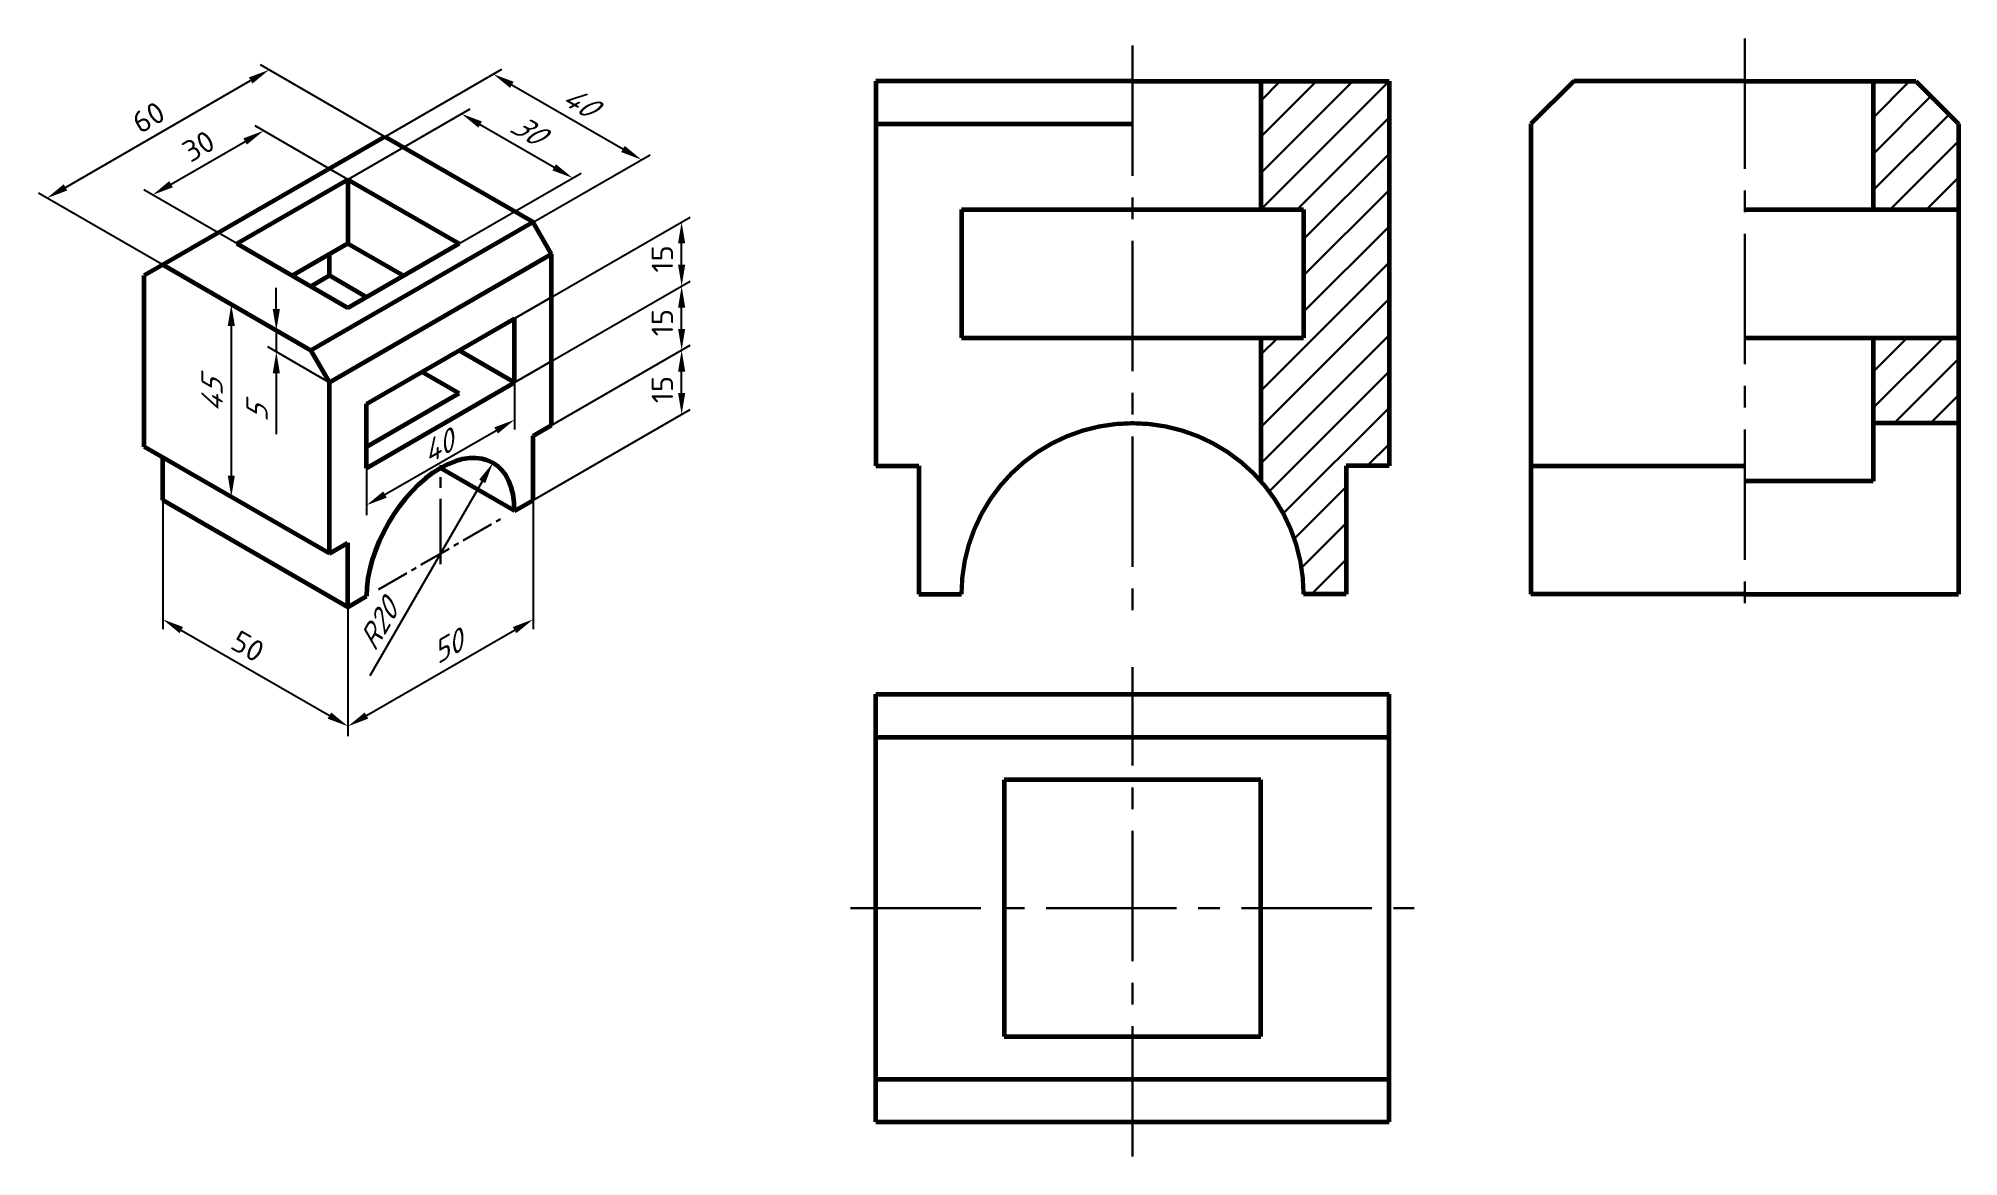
# Paper-space layout 'Layout1' of a CAD drawing. Header units: millimetres. Extents: x 12 to 236, y 44 to 175.
import ezdxf
from ezdxf import colors
from ezdxf.entities.mleader import LeaderData, LeaderLine
from ezdxf.math import Vec2, Vec3

# ---------------------------------------------------------------- set-up
doc = ezdxf.new("R2010")
doc.units = ezdxf.units.MM
doc.linetypes.add('CENTER2', pattern=[28.575000000000003, 19.05, -3.175, 3.175, -3.175])
for name, color, linetype, lineweight in [('OSI', 2, 'CENTER2', 30), ('OSN', 3, 'Continuous', 60), ('RAZM', 1, 'Continuous', 30), ('TONK', 6, 'Continuous', 30)]:
    doc.layers.add(name, color=color, linetype=linetype, lineweight=lineweight)
doc.styles.add('-30', font='simplex.shx')
doc.styles.add('30', font='simplex.shx', dxfattribs={"oblique": 30})
doc.dimstyles.new('Copy of gal-r30', dxfattribs={"dimtxt": 2.5, "dimasz": 2.5, "dimexe": 1, "dimexo": 0, "dimgap": 1, "dimtad": 1, "dimdec": 1, "dimlfac": 2, "dimtxsty": '30', "dimcen": -2.5, "dimadec": 0, "dimazin": 0, "dimtfac": 1, "dimtdec": 1, "dimtmove": 0, "dimatfit": 3, "dimfxl": 1, "dimarcsym": 0})
doc.dimstyles.new('Copy(2) of gal-r-30', dxfattribs={"dimtxt": 2.5, "dimasz": 2.5, "dimexe": 1, "dimexo": 0, "dimgap": 1, "dimtad": 1, "dimdec": 1, "dimlfac": 2, "dimtxsty": '-30', "dimcen": -2.5, "dimadec": 0, "dimazin": 0, "dimtfac": 1, "dimtdec": 1, "dimtmove": 0, "dimatfit": 2, "dimfxl": 1, "dimarcsym": 0})
pattern_1 = [(45, (18.88718812431523, -101.1925037414237), (-2.121320343559642, 2.121320343559643), [])]

# ---------------------------------------------------------------- blocks, each defined once
blk = doc.blocks.new('*D51')
at = {"layer": 'Defpoints', "color": 0, "transparency": 16777216}
for p in [(38.17752759075841, 164.1605890399292), (48.03810346344824, 158.467582905467), (35.0477224066816, 150.967582905467)]:
    blk.add_point(p, dxfattribs=at)
at = {"layer": 'RAZM', "color": 0, "lineweight": -2, "transparency": 16777216}
for p, q in [((48.03810346344824, 158.467582905467), (37.17752759075839, 164.7379393091189)), ((27.35221004345286, 157.9105890399292), (36.0124640812973, 162.9105890399292)), ((35.0477224066816, 150.967582905467), (24.18714653399177, 157.2379393091189))]:
    blk.add_line(p, q, dxfattribs=at)
at = {"layer": 'RAZM', "color": 0, "transparency": 16777216}
for points in [[(35.80413074796397, 163.2714329581728), (36.22079741463064, 162.5497451216857), (38.17752759075841, 164.1605890399292)], [(27.14387671011953, 158.2714329581728), (27.5605433767862, 157.5497451216857), (25.18714653399177, 156.6605890399293)]]:
    blk.add_solid(points, dxfattribs=at)
at = {"layer": 'RAZM', "color": 0, "transparency": 16777216, "insert": (30.55733706237481, 162.3591461984441), "char_height": 2.5, "attachment_point": 5, "rotation": 29.999999999999794, "style": '-30'}
blk.add_mtext('30', dxfattribs=at)
blk = doc.blocks.new('*D52')
at = {"layer": 'Defpoints', "color": 0, "transparency": 16777216}
for p in [(38.82267844505122, 171.2881110205354), (52.36823048237045, 163.4675829054669), (26.38746836883718, 148.467582905467)]:
    blk.add_point(p, dxfattribs=at)
at = {"layer": 'RAZM', "color": 0, "lineweight": -2, "transparency": 16777216}
for p, q in [((52.36823048237045, 163.4675829054669), (37.82267844505122, 171.865461289725)), ((15.00697984097907, 157.5381110205354), (36.65761493559012, 170.0381110205354)), ((26.38746836883718, 148.467582905467), (11.84191633151798, 156.865461289725))]:
    blk.add_line(p, q, dxfattribs=at)
at = {"layer": 'RAZM', "color": 0, "transparency": 16777216}
for points in [[(36.44928160225679, 170.3989549387788), (36.86594826892345, 169.6772671022918), (38.82267844505122, 171.2881110205354)], [(14.79864650764574, 157.8989549387789), (15.2153131743124, 157.1772671022919), (12.84191633151796, 156.2881110205354)]]:
    blk.add_solid(points, dxfattribs=at)
at = {"layer": 'RAZM', "color": 0, "transparency": 16777216, "insert": (24.70729738828459, 165.7366681790504), "char_height": 2.5, "attachment_point": 5, "rotation": 29.999999999999794, "style": '-30'}
blk.add_mtext('60', dxfattribs=at)
blk = doc.blocks.new('*D53')
at = {"layer": 'Defpoints', "color": 0, "transparency": 16777216}
for p in [(48.03810346344824, 158.4675829054669), (74.31542364497366, 158.6388007858527), (61.02848452021477, 150.967582905467)]:
    blk.add_point(p, dxfattribs=at)
at = {"layer": 'RAZM', "color": 0, "lineweight": -2, "transparency": 16777216}
for p, q in [((48.03810346344824, 158.4675829054669), (62.32504258820716, 166.7161510550423)), ((63.49010609766826, 164.8888007858527), (72.15036013551257, 159.8888007858527)), ((61.02848452021477, 150.967582905467), (75.31542364497366, 159.2161510550423))]:
    blk.add_line(p, q, dxfattribs=at)
at = {"layer": 'RAZM', "color": 0, "transparency": 16777216}
for points in [[(63.69843943100159, 165.2496447040962), (63.28177276433493, 164.5279568676091), (61.32504258820715, 166.1388007858527)], [(72.3586934688459, 160.2496447040962), (71.94202680217924, 159.5279568676092), (74.31542364497366, 158.6388007858527)]]:
    blk.add_solid(points, dxfattribs=at)
at = {"layer": 'RAZM', "color": 0, "transparency": 16777216, "insert": (68.94523311659042, 164.3373579443677), "char_height": 2.5, "attachment_point": 5, "rotation": 330, "style": '30'}
blk.add_mtext('30', dxfattribs=at)
blk = doc.blocks.new('*D54')
at = {"layer": 'Defpoints', "color": 0, "transparency": 16777216}
for p in [(52.36823048237044, 163.4675829054669), (82.35686448240419, 160.7815288180157), (69.68873855805919, 153.467582905467)]:
    blk.add_point(p, dxfattribs=at)
at = {"layer": 'RAZM', "color": 0, "lineweight": -2, "transparency": 16777216}
for p, q in [((52.36823048237044, 163.4675829054669), (66.03635640671544, 171.3588790872053)), ((67.20141991617655, 169.5315288180157), (80.1918009729431, 162.0315288180157)), ((69.68873855805919, 153.467582905467), (83.35686448240419, 161.3588790872053))]:
    blk.add_line(p, q, dxfattribs=at)
at = {"layer": 'RAZM', "color": 0, "transparency": 16777216}
for points in [[(67.40975324950988, 169.8923727362592), (66.99308658284322, 169.1706848997721), (65.03635640671544, 170.7815288180157)], [(80.40013430627643, 162.3923727362592), (79.98346763960977, 161.6706848997722), (82.35686448240419, 160.7815288180157)]]:
    blk.add_solid(points, dxfattribs=at)
at = {"layer": 'RAZM', "color": 0, "transparency": 16777216, "insert": (75.02613821190958, 167.6120018149945), "char_height": 2.5, "attachment_point": 5, "rotation": 330.00000000000006, "style": '30'}
blk.add_mtext('40', dxfattribs=at)
blk = doc.blocks.new('*D55')
at = {"layer": 'Defpoints', "color": 0, "transparency": 16777216}
for p in [(87.0533533716622, 138.4930479424749), (69.68873855805907, 128.467582905467), (69.68873855805907, 120.967582905467)]:
    blk.add_point(p, dxfattribs=at)
at = {"layer": 'RAZM', "color": 0, "lineweight": -2, "transparency": 16777216}
for p, q in [((69.68873855805907, 128.467582905467), (88.0533533716622, 139.0703982116645)), ((87.0533533716622, 133.4930479424749), (87.0533533716622, 135.9930479424749)), ((69.68873855805907, 120.967582905467), (88.0533533716622, 131.5703982116645))]:
    blk.add_line(p, q, dxfattribs=at)
at = {"layer": 'RAZM', "color": 0, "transparency": 16777216}
for points in [[(86.63668670499553, 135.9930479424749), (87.47002003832887, 135.9930479424749), (87.0533533716622, 138.4930479424749)], [(86.63668670499553, 133.4930479424749), (87.47002003832887, 133.4930479424749), (87.0533533716622, 130.9930479424749)]]:
    blk.add_solid(points, dxfattribs=at)
at = {"layer": 'RAZM', "color": 0, "transparency": 16777216, "insert": (84.80335337166218, 133.8906379279946), "char_height": 2.5, "attachment_point": 5, "rotation": 90, "style": '-30'}
blk.add_mtext('15', dxfattribs=at)
blk = doc.blocks.new('*D56')
at = {"layer": 'Defpoints', "color": 0, "transparency": 16777216}
for p in [(87.0533533716622, 145.9930479424749), (71.85380206752018, 137.217582905467), (71.85380206752018, 129.717582905467)]:
    blk.add_point(p, dxfattribs=at)
at = {"layer": 'RAZM', "color": 0, "lineweight": -2, "transparency": 16777216}
for p, q in [((71.85380206752018, 137.217582905467), (88.0533533716622, 146.5703982116645)), ((87.0533533716622, 140.9930479424749), (87.0533533716622, 143.4930479424749)), ((71.85380206752018, 129.717582905467), (88.0533533716622, 139.0703982116645))]:
    blk.add_line(p, q, dxfattribs=at)
at = {"layer": 'RAZM', "color": 0, "transparency": 16777216}
for points in [[(86.63668670499553, 143.4930479424749), (87.47002003832887, 143.4930479424749), (87.0533533716622, 145.9930479424749)], [(86.63668670499553, 140.9930479424749), (87.47002003832887, 140.9930479424749), (87.0533533716622, 138.4930479424749)]]:
    blk.add_solid(points, dxfattribs=at)
at = {"layer": 'RAZM', "color": 0, "transparency": 16777216, "insert": (84.80335337166218, 141.7215276001133), "char_height": 2.5, "attachment_point": 5, "rotation": 90, "style": '-30'}
blk.add_mtext('15', dxfattribs=at)
blk = doc.blocks.new('*D49')
at = {"layer": 'Defpoints', "color": 0, "transparency": 16777216}
for p in [(87.0533533716622, 153.4930479424749), (71.85380206752018, 144.717582905467), (71.85380206752018, 137.217582905467)]:
    blk.add_point(p, dxfattribs=at)
at = {"layer": 'RAZM', "color": 0, "lineweight": -2, "transparency": 16777216}
for p, q in [((71.85380206752018, 144.717582905467), (88.0533533716622, 154.0703982116645)), ((87.0533533716622, 148.4930479424749), (87.0533533716622, 150.9930479424749)), ((71.85380206752018, 137.217582905467), (88.0533533716622, 146.5703982116645))]:
    blk.add_line(p, q, dxfattribs=at)
at = {"layer": 'RAZM', "color": 0, "transparency": 16777216}
for points in [[(86.63668670499553, 150.9930479424749), (87.47002003832887, 150.9930479424749), (87.0533533716622, 153.4930479424749)], [(86.63668670499553, 148.4930479424749), (87.47002003832887, 148.4930479424749), (87.0533533716622, 145.9930479424749)]]:
    blk.add_solid(points, dxfattribs=at)
at = {"layer": 'RAZM', "color": 0, "transparency": 16777216, "insert": (84.80335337166218, 149.177000708654), "char_height": 2.5, "attachment_point": 5, "rotation": 90, "style": '-30'}
blk.add_mtext('15', dxfattribs=at)
blk = doc.blocks.new('*D57')
at = {"layer": 'Defpoints', "color": 0, "transparency": 16777216}
for p in [(67.52367504859797, 134.717582905467), (67.523675048598, 130.3678203472606), (50.20316697290924, 124.717582905467)]:
    blk.add_point(p, dxfattribs=at)
at = {"layer": 'RAZM', "color": 0, "lineweight": -2, "transparency": 16777216}
for p, q in [((67.52367504859797, 134.717582905467), (67.523675048598, 129.2131198088813)), ((52.36823048237036, 121.6178203472606), (65.35861153913689, 129.1178203472606)), ((50.20316697290924, 124.717582905467), (50.20316697290928, 119.2131198088813))]:
    blk.add_line(p, q, dxfattribs=at)
at = {"layer": 'RAZM', "color": 0, "transparency": 16777216}
for points in [[(65.15027820580356, 129.4786642655041), (65.56694487247023, 128.756976429017), (67.523675048598, 130.3678203472606)], [(52.15989714903702, 121.9786642655041), (52.57656381570369, 121.2569764290171), (50.20316697290927, 120.3678203472606)]]:
    blk.add_solid(points, dxfattribs=at)
at = {"layer": 'RAZM', "color": 0, "transparency": 16777216, "insert": (58.38604836457523, 127.1129350636494), "char_height": 2.5, "attachment_point": 5, "rotation": 30.000000000000053, "style": '30'}
blk.add_mtext('40', dxfattribs=at)
blk = doc.blocks.new('*D58')
at = {"layer": 'Defpoints', "color": 0, "transparency": 16777216}
for p in [(69.68873855805907, 120.967582905467), (48.03810346344822, 108.467582905467), (69.6887385580591, 107.0218880744399)]:
    blk.add_point(p, dxfattribs=at)
at = {"layer": 'RAZM', "color": 0, "lineweight": -2, "transparency": 16777216}
for p, q in [((69.68873855805907, 120.967582905467), (69.6887385580591, 105.8671875360607)), ((48.03810346344822, 108.467582905467), (48.03810346344825, 93.36718753606065)), ((50.20316697290936, 95.77188807443991), (67.52367504859801, 105.7718880744399))]:
    blk.add_line(p, q, dxfattribs=at)
at = {"layer": 'RAZM', "color": 0, "transparency": 16777216}
for points in [[(67.31534171526468, 106.1327319926834), (67.73200838193134, 105.4110441561964), (69.6887385580591, 107.0218880744399)], [(49.99483363957602, 96.13273199268343), (50.41150030624269, 95.4110441561964), (48.03810346344827, 94.52188807443991)]]:
    blk.add_solid(points, dxfattribs=at)
at = {"layer": 'RAZM', "color": 0, "transparency": 16777216, "insert": (59.48819535375399, 103.7306779209072), "char_height": 2.5, "attachment_point": 5, "rotation": 30.000000000000146, "style": '30'}
blk.add_mtext('50', dxfattribs=at)
blk = doc.blocks.new('*D59')
at = {"layer": 'Defpoints', "color": 0, "transparency": 16777216}
for p in [(26.38746836883718, 120.967582905467), (48.03810346344824, 108.467582905467), (48.03810346344827, 94.52188807443954)]:
    blk.add_point(p, dxfattribs=at)
at = {"layer": 'RAZM', "color": 0, "lineweight": -2, "transparency": 16777216}
for p, q in [((26.38746836883718, 120.967582905467), (26.38746836883722, 105.8671875360603)), ((48.03810346344824, 108.467582905467), (48.03810346344828, 93.3671875360603)), ((28.55253187829831, 105.7718880744395), (45.87303995398717, 95.77188807443954))]:
    blk.add_line(p, q, dxfattribs=at)
at = {"layer": 'RAZM', "color": 0, "transparency": 16777216}
for points in [[(28.76086521163164, 106.1327319926831), (28.34419854496497, 105.411044156196), (26.38746836883721, 107.0218880744395)], [(46.08137328732051, 96.13273199268306), (45.66470662065384, 95.41104415619603), (48.03810346344827, 94.52188807443954)]]:
    blk.add_solid(points, dxfattribs=at)
at = {"layer": 'RAZM', "color": 0, "transparency": 16777216, "insert": (36.33096856443546, 103.8790817711771), "char_height": 2.5, "attachment_point": 5, "rotation": 330.0000000000001, "style": '-30'}
blk.add_mtext('50', dxfattribs=at)
blk = doc.blocks.new('*D50')
at = {"layer": 'Defpoints', "color": 0, "transparency": 16777216}
for p in [(32.32197463571322, 145.0412941147786), (32.32197463571322, 122.5412941147786), (34.39811338790414, 121.3426348473262)]:
    blk.add_point(p, dxfattribs=at)
at = {"layer": 'RAZM', "color": 0, "lineweight": -2, "transparency": 16777216}
for p, q in [((32.32197463571322, 145.0412941147786), (35.39811338790414, 143.2652845781365)), ((34.39811338790414, 141.3426348473261), (34.39811338790414, 123.8426348473262)), ((32.32197463571322, 122.5412941147786), (35.39811338790414, 120.7652845781365))]:
    blk.add_line(p, q, dxfattribs=at)
at = {"layer": 'RAZM', "color": 0, "transparency": 16777216}
for points in [[(33.98144672123748, 141.3426348473261), (34.8147800545708, 141.3426348473261), (34.39811338790414, 143.8426348473261)], [(33.98144672123748, 123.8426348473262), (34.8147800545708, 123.8426348473262), (34.39811338790414, 121.3426348473262)]]:
    blk.add_solid(points, dxfattribs=at)
at = {"layer": 'RAZM', "color": 0, "transparency": 16777216, "insert": (32.14811338790412, 133.0703326440221), "char_height": 2.5, "attachment_point": 5, "rotation": 90, "style": '30'}
blk.add_mtext('45', dxfattribs=at)
blk = doc.blocks.new('*D60')
at = {"layer": 'Defpoints', "color": 0, "transparency": 16777216}
for p in [(39.66007710093108, 138.304638681144), (43.70797644452603, 138.467582905467), (43.70797644452603, 135.967582905467)]:
    blk.add_point(p, dxfattribs=at)
at = {"layer": 'RAZM', "color": 0, "lineweight": -2, "transparency": 16777216}
for p, q in [((39.66007710093108, 143.3046386811441), (39.66007710093109, 145.8046386811441)), ((43.70797644452603, 138.467582905467), (38.66007710093108, 141.3819889503337)), ((39.66007710093108, 140.8046386811441), (39.66007710093108, 138.304638681144)), ((43.70797644452603, 135.967582905467), (38.66007710093108, 138.8819889503337)), ((39.66007710093108, 135.804638681144), (39.66007710093108, 128.6892035484532))]:
    blk.add_line(p, q, dxfattribs=at)
at = {"layer": 'RAZM', "color": 0, "transparency": 16777216}
for points in [[(39.24341043426442, 143.3046386811441), (40.07674376759775, 143.3046386811441), (39.66007710093108, 140.8046386811441)], [(39.24341043426442, 135.804638681144), (40.07674376759775, 135.804638681144), (39.66007710093108, 138.304638681144)]]:
    blk.add_solid(points, dxfattribs=at)
at = {"layer": 'RAZM', "color": 0, "transparency": 16777216, "insert": (37.41007710093106, 130.9969211147986), "char_height": 2.5, "attachment_point": 5, "rotation": 90, "style": '30'}
blk.add_mtext('5', dxfattribs=at)

psp = doc.layouts.get("Layout1")

# ---------------------------------------------------------------- hatches: boundary and pattern name
at = {"layer": 'TONK'}
h = psp.add_hatch(dxfattribs=at)
h.set_pattern_fill('_USER', scale=3, angle=45, style=0, pattern_type=0)
h.set_pattern_definition([(45, (-114.0979997056637, -101.1925037414237), (-2.121320343559642, 2.121320343559643), [])])
h.paths.add_polyline_path([(154.775463561312, 123.1912700032355, -0.1826758136815995), (159.775463561312, 109.9625134479125), (164.775463561312, 109.9625134479125), (164.775463561312, 124.9625134479125), (169.775463561312, 124.9625134479125), (169.775463561312, 169.9625134479125), (154.775463561312, 169.9625134479125), (154.775463561312, 154.9625134479125), (159.775463561312, 154.9625134479125), (159.775463561312, 139.9625134479125), (154.7754635613122, 139.9625134479125)])
h = psp.add_hatch(dxfattribs=at)
h.set_pattern_fill('_USER', scale=3, angle=45, style=0, pattern_type=0)
h.set_pattern_definition(pattern_1)
h.paths.add_polyline_path([(236.3668927560942, 164.9625134479125), (231.3668927560942, 169.9625134479125), (226.3668927560942, 169.9625134479125), (226.3668927560942, 154.9625134479125), (236.3668927560942, 154.9625134479125)])
h = psp.add_hatch(dxfattribs=at)
h.set_pattern_fill('_USER', scale=3, angle=45, style=0, pattern_type=0)
h.set_pattern_definition(pattern_1)
h.paths.add_polyline_path([(236.3668927560942, 139.9625134479125), (226.3668927560942, 139.9625134479125), (226.3668927560942, 129.9625134479125), (236.3668927560942, 129.9625134479125)])

# ---------------------------------------------------------------- linework, layer by layer
at = {"layer": 'OSI', "color": 7, "ltscale": 0.8}
for p, q in [((139.775463561312, 174.1432307546999), (139.775463561312, 107.5340496787147)), ((211.3668927560942, 174.9625134479125), (211.3668927560942, 107.3601767073019)), ((139.775463561312, 44.19912671405183), (139.775463561312, 101.448565363116)), ((106.8101649465681, 73.25986756746425), (172.6935209468544, 73.25986756746425))]:
    psp.add_line(p, q, dxfattribs=at)
at = {"layer": 'OSI', "color": 7, "ltscale": 0.4}
psp.add_line((58.86342101075365, 113.4982783757059), (58.86342101075365, 125.0503620129842), dxfattribs=at)
at = {"layer": 'OSI', "color": 7, "ltscale": 0.2}
psp.add_line((51.6045796105816, 110.5266888690729), (65.8548965909448, 118.7541132137231), dxfattribs=at)
at = {"layer": 'OSN', "color": 7}
for p, q in [((139.775463561312, 169.9625134479125), (109.775463561312, 169.9625134479125)), ((109.775463561312, 169.9625134479125), (109.775463561312, 124.9625134479125)), ((139.775463561312, 169.9625134479125), (169.775463561312, 169.9625134479125)), ((154.775463561312, 169.9625134479125), (154.775463561312, 154.9625134479125)), ((169.775463561312, 169.9625134479125), (169.775463561312, 124.9625134479125)), ((191.3668927560942, 169.9625134479125), (186.3668927560942, 164.9625134479125)), ((211.3668927560942, 169.9625134479125), (191.3668927560942, 169.9625134479125)), ((211.3668927560942, 169.9625134479125), (231.3668927560942, 169.9625134479125)), ((226.3668927560942, 169.9625134479125), (226.3668927560942, 154.9625134479125)), ((231.3668927560942, 169.9625134479125), (236.3668927560942, 164.9625134479125)), ((109.775463561312, 164.9625134479125), (139.7754635613122, 164.9625134479125)), ((186.3668927560942, 164.9625134479125), (186.3668927560942, 109.9625134479125)), ((236.3668927560942, 164.9625134479125), (236.3668927560942, 109.9625134479125)), ((52.36823048237045, 163.467582905467), (26.38746836883718, 148.467582905467)), ((69.68873855805919, 153.467582905467), (52.36823048237045, 163.467582905467)), ((35.0477224066816, 150.967582905467), (48.03810346344824, 158.467582905467)), ((48.03810346344824, 158.467582905467), (61.02848452021476, 150.967582905467)), ((48.03810346344824, 158.467582905467), (48.03810346344824, 150.967582905467)), ((119.775463561312, 154.9625134479125), (159.775463561312, 154.9625134479125)), ((119.775463561312, 154.9625134479125), (119.775463561312, 139.9625134479125)), ((159.775463561312, 154.9625134479125), (159.775463561312, 139.9625134479125)), ((211.3668927560942, 154.9625134479125), (236.3668927560942, 154.9625134479125)), ((69.68873855805919, 153.467582905467), (43.70797644452603, 138.467582905467)), ((71.85380206752018, 149.717582905467), (69.68873855805919, 153.467582905467)), ((35.0477224066816, 150.967582905467), (48.03810346344824, 143.467582905467)), ((48.03810346344824, 150.967582905467), (41.54291293506492, 147.217582905467)), ((48.03810346344824, 143.467582905467), (61.02848452021476, 150.967582905467)), ((48.03810346344824, 150.967582905467), (54.53329399183144, 147.217582905467)), ((26.38746836883718, 148.467582905467), (24.22240485937607, 147.217582905467)), ((43.70797644452603, 138.467582905467), (26.38746836883718, 148.467582905467)), ((71.85380206752018, 149.717582905467), (45.87303995398713, 134.717582905467)), ((45.87303995398713, 147.217582905467), (45.87303995398713, 149.717582905467)), ((71.85380206752018, 129.717582905467), (71.85380206752018, 149.717582905467)), ((24.22240485937607, 127.217582905467), (24.22240485937607, 147.217582905467)), ((45.87303995398713, 147.217582905467), (43.70797644452603, 145.967582905467)), ((50.20316697290934, 144.717582905467), (45.87303995398713, 147.217582905467)), ((50.20316697290923, 132.217582905467), (67.52367504859797, 142.217582905467)), ((67.52367504859797, 134.717582905467), (67.52367504859797, 142.217582905467)), ((119.775463561312, 139.9625134479125), (159.775463561312, 139.9625134479125)), ((154.7754635613122, 139.9625134479125), (154.775463561312, 123.1912700032355)), ((211.3668927560942, 139.9625134479125), (236.3668927560942, 139.9625134479125)), ((226.3668927560942, 139.9625134479125), (226.3668927560942, 123.1912700032355)), ((43.70797644452603, 138.467582905467), (45.87303995398713, 134.717582905467)), ((67.52367504859797, 134.717582905467), (61.02848452021465, 138.467582905467)), ((45.87303995398713, 114.717582905467), (45.87303995398713, 134.717582905467)), ((50.20316697290923, 124.717582905467), (67.52367504859797, 134.717582905467)), ((56.69835750129255, 135.967582905467), (61.02848452021476, 133.467582905467)), ((50.20316697290923, 127.217582905467), (61.02848452021476, 133.467582905467)), ((50.20316697290923, 124.717582905467), (50.20316697290923, 132.217582905467)), ((69.68873855805907, 128.467582905467), (71.85380206752018, 129.717582905467)), ((69.68873855805907, 120.967582905467), (69.68873855805907, 128.467582905467)), ((236.3668927560942, 129.9625134479125), (226.3668927560942, 129.9625134479125)), ((45.87303995398713, 114.717582905467), (24.22240485937607, 127.217582905467)), ((26.38746836883718, 120.967582905467), (26.38746836883718, 125.967582905467)), ((67.52367504859797, 119.717582905467), (58.86342101075365, 124.717582905467)), ((109.775463561312, 124.9625134479125), (114.775463561312, 124.9625134479125)), ((114.775463561312, 124.9625134479125), (114.775463561312, 109.9625134479125)), ((169.775463561312, 124.9625134479125), (164.775463561312, 124.9625134479125)), ((164.775463561312, 124.9625134479125), (164.775463561312, 109.9625134479125)), ((186.3668927560942, 124.9625134479125), (211.3668927560942, 124.9625134479125)), ((226.3668927560942, 123.1912700032355), (211.3668927560942, 123.1912700032355)), ((48.03810346344824, 108.467582905467), (26.38746836883718, 120.967582905467)), ((67.52367504859797, 119.717582905467), (69.68873855805907, 120.967582905467)), ((45.87303995398713, 114.717582905467), (48.03810346344824, 115.967582905467)), ((48.03810346344824, 108.467582905467), (48.03810346344824, 115.967582905467)), ((48.03810346344824, 108.467582905467), (50.20316697290934, 109.717582905467)), ((114.775463561312, 109.9625134479125), (119.775463561312, 109.9625134479125)), ((164.775463561312, 109.9625134479125), (159.775463561312, 109.9625134479125)), ((211.3668927560942, 109.9625134479125), (186.3668927560942, 109.9625134479125)), ((211.3668927560942, 109.9625134479125), (236.3668927560942, 109.9625134479125)), ((109.775463561312, 98.25986756746425), (169.775463561312, 98.25986756746414)), ((109.775463561312, 48.25986756746425), (109.775463561312, 98.25986756746425)), ((169.775463561312, 48.25986756746425), (169.775463561312, 98.25986756746425)), ((109.775463561312, 93.25986756746425), (169.775463561312, 93.25986756746425)), ((139.775463561312, 88.25986756746425), (124.775463561312, 88.25986756746425)), ((124.775463561312, 88.25986756746425), (124.775463561312, 58.25986756746425)), ((154.775463561312, 88.25986756746425), (139.775463561312, 88.25986756746425)), ((154.775463561312, 58.25986756746425), (154.775463561312, 88.25986756746425)), ((124.775463561312, 58.25986756746425), (154.775463561312, 58.25986756746425)), ((109.775463561312, 53.25986756746425), (169.775463561312, 53.25986756746425)), ((109.775463561312, 48.25986756746425), (169.775463561312, 48.25986756746425))]:
    psp.add_line(p, q, dxfattribs=at)
at = {"layer": 'OSN', "color": 7, "const_width": 0.5}
psp.add_lwpolyline([(119.775463561312, 109.9625134479125, -0.999999999999999), (159.775463561312, 109.9625134479125, -1.732050807568878)], format="xyb", dxfattribs=at)
at = {"layer": 'OSN', "color": 7}
psp.add_ellipse((58.86342101075365, 114.717582905467), major_axis=(-6.123724356957948, -10.60660171779821), ratio=0.5773502691896257, start_param=2.356194490192345, end_param=5.497787143782138, dxfattribs=at)
at = {"layer": 'RAZM', "color": 7}
for p, q in [((67.52367504859797, 142.217582905467), (71.85380206752018, 144.717582905467)), ((67.52367504859797, 134.717582905467), (71.85380206752018, 137.217582905467)), ((45.87303995398713, 134.717582905467), (43.70797644452603, 135.967582905467))]:
    psp.add_line(p, q, dxfattribs=at)

# ---------------------------------------------------------------- texts
at = {"layer": 'RAZM', "color": 7, "insert": (51.53377380138693, 106.22719650739), "char_height": 2.5, "attachment_point": 5, "rotation": 59.99999999999999, "style": '30'}
psp.add_mtext('R20', dxfattribs=at)

# ---------------------------------------------------------------- dimensions: what is measured, and where the dimension line sits
at = {"layer": 'RAZM', "color": 7}
for base, p1, p2, angle, dimstyle, picture, middle in [((38.82267844505122, 171.2881110205354), (26.38746836883718, 148.467582905467), (52.36823048237045, 163.467582905467), 29.999999999999897, 'Copy(2) of gal-r-30', '*D52', (25.83229738828459, 163.7881110205354)), ((82.35686448240419, 160.7815288180157), (52.36823048237045, 163.467582905467), (69.68873855805919, 153.467582905467), 329.99999999999994, 'Copy of gal-r30', '*D54', (73.90113821190958, 165.6634446564795)), ((74.31542364497366, 158.6388007858527), (48.03810346344824, 158.467582905467), (61.02848452021476, 150.967582905467), 329.9999999999999, 'Copy of gal-r30', '*D53', (67.82023311659042, 162.3888007858527)), ((38.17752759075841, 164.1605890399292), (35.0477224066816, 150.967582905467), (48.03810346344824, 158.467582905467), 29.99999999999989, 'Copy(2) of gal-r-30', '*D51', (31.6823370623748, 160.4105890399291)), ((87.0533533716622, 153.4930479424749), (71.85380206752018, 137.217582905467), (71.85380206752018, 144.717582905467), 90, 'Copy(2) of gal-r-30', '*D49', (87.05335337166218, 149.177000708654)), ((87.0533533716622, 145.9930479424749), (71.85380206752018, 129.717582905467), (71.85380206752018, 137.217582905467), 90, 'Copy(2) of gal-r-30', '*D56', (87.05335337166218, 141.7215276001133)), ((34.39811338790414, 121.3426348473262), (32.32197463571322, 145.0412941147786), (32.32197463571322, 122.5412941147786), 270, 'Copy of gal-r30', '*D50', (34.39811338790412, 133.0703326440221)), ((39.66007710093108, 138.304638681144), (43.70797644452603, 138.467582905467), (43.70797644452603, 135.967582905467), 270, 'Copy of gal-r30', '*D60', (39.66007710093106, 130.9969211147986)), ((87.0533533716622, 138.4930479424749), (69.68873855805907, 120.967582905467), (69.68873855805907, 128.467582905467), 90, 'Copy(2) of gal-r-30', '*D55', (87.05335337166218, 133.8906379279946)), ((48.03810346344827, 94.52188807443954), (26.38746836883718, 120.967582905467), (48.03810346344824, 108.467582905467), 330.0000000000001, 'Copy(2) of gal-r-30', '*D59', (35.20596856443546, 101.9305246126621)), ((69.6887385580591, 107.0218880744399), (48.03810346344824, 108.467582905467), (69.68873855805907, 120.967582905467), 30.00000000000015, 'Copy of gal-r30', '*D58', (60.61319535375399, 101.7821207623923))]:
    dim = psp.add_linear_dim(base=base, p1=p1, p2=p2, angle=angle, dimstyle=dimstyle, dxfattribs=at)
    dim.commit()
    dim.dimension.update_dxf_attribs({"geometry": picture, "text_midpoint": middle, "dimtype": 161})
dim = psp.add_linear_dim(base=(67.523675048598, 130.3678203472606), p1=(50.20316697290923, 124.717582905467), p2=(67.52367504859797, 134.717582905467), angle=30.000000000000053, dimstyle='Copy of gal-r30', override={"dimgap": 0.5}, dxfattribs=at)
dim.commit()
dim.dimension.update_dxf_attribs({"geometry": '*D57', "text_midpoint": (59.26104836457523, 125.5973906070266), "dimtype": 161})

# ---------------------------------------------------------------- leaders
ml = psp.add_multileader_mtext('Standard', dxfattribs=at)
ml.set_content('')
ml.set_leader_properties()
ml.build(insert=Vec2(0, 0))
ml.multileader.update_dxf_attribs({"has_dogleg": 0, "text_right_attachment_type": 6, "dogleg_length": 0.36, "arrow_head_size": 2.5})
ctx = ml.context
ctx.base_point, ctx.arrow_head_size, ctx.plane_origin = Vec3(50.60256823768806, 100.4093661886712), 2.5, Vec3(64.9871453677116, 125.3241846232652)
ctx.right_attachment = 6
notes = []
notes.append((ctx, [(0, (1, 1, 0), (50.96256823768806, 100.4093661886712), (-1, 0), 0.36, [(0, [(64.9871453677116, 125.3241846232652)], 0, [])])]))
ctx.mtext, ml.multileader.dxf.content_type = None, 0
for ctx, leaders in notes:
    for number, flags, end, landing, length, lines in leaders:
        leader = LeaderData()
        leader.index, (leader.has_last_leader_line, leader.has_dogleg_vector, leader.attachment_direction) = number, flags
        leader.last_leader_point, leader.dogleg_vector, leader.dogleg_length = Vec3(end), Vec3(landing), length
        for number, points, colour, breaks in lines:
            line = LeaderLine()
            line.index, line.vertices, line.color, line.breaks = number, Vec3.list(points), colors.encode_raw_color(colour), breaks
            leader.lines.append(line)
        ctx.leaders.append(leader)

doc.saveas('drawing.dxf')
